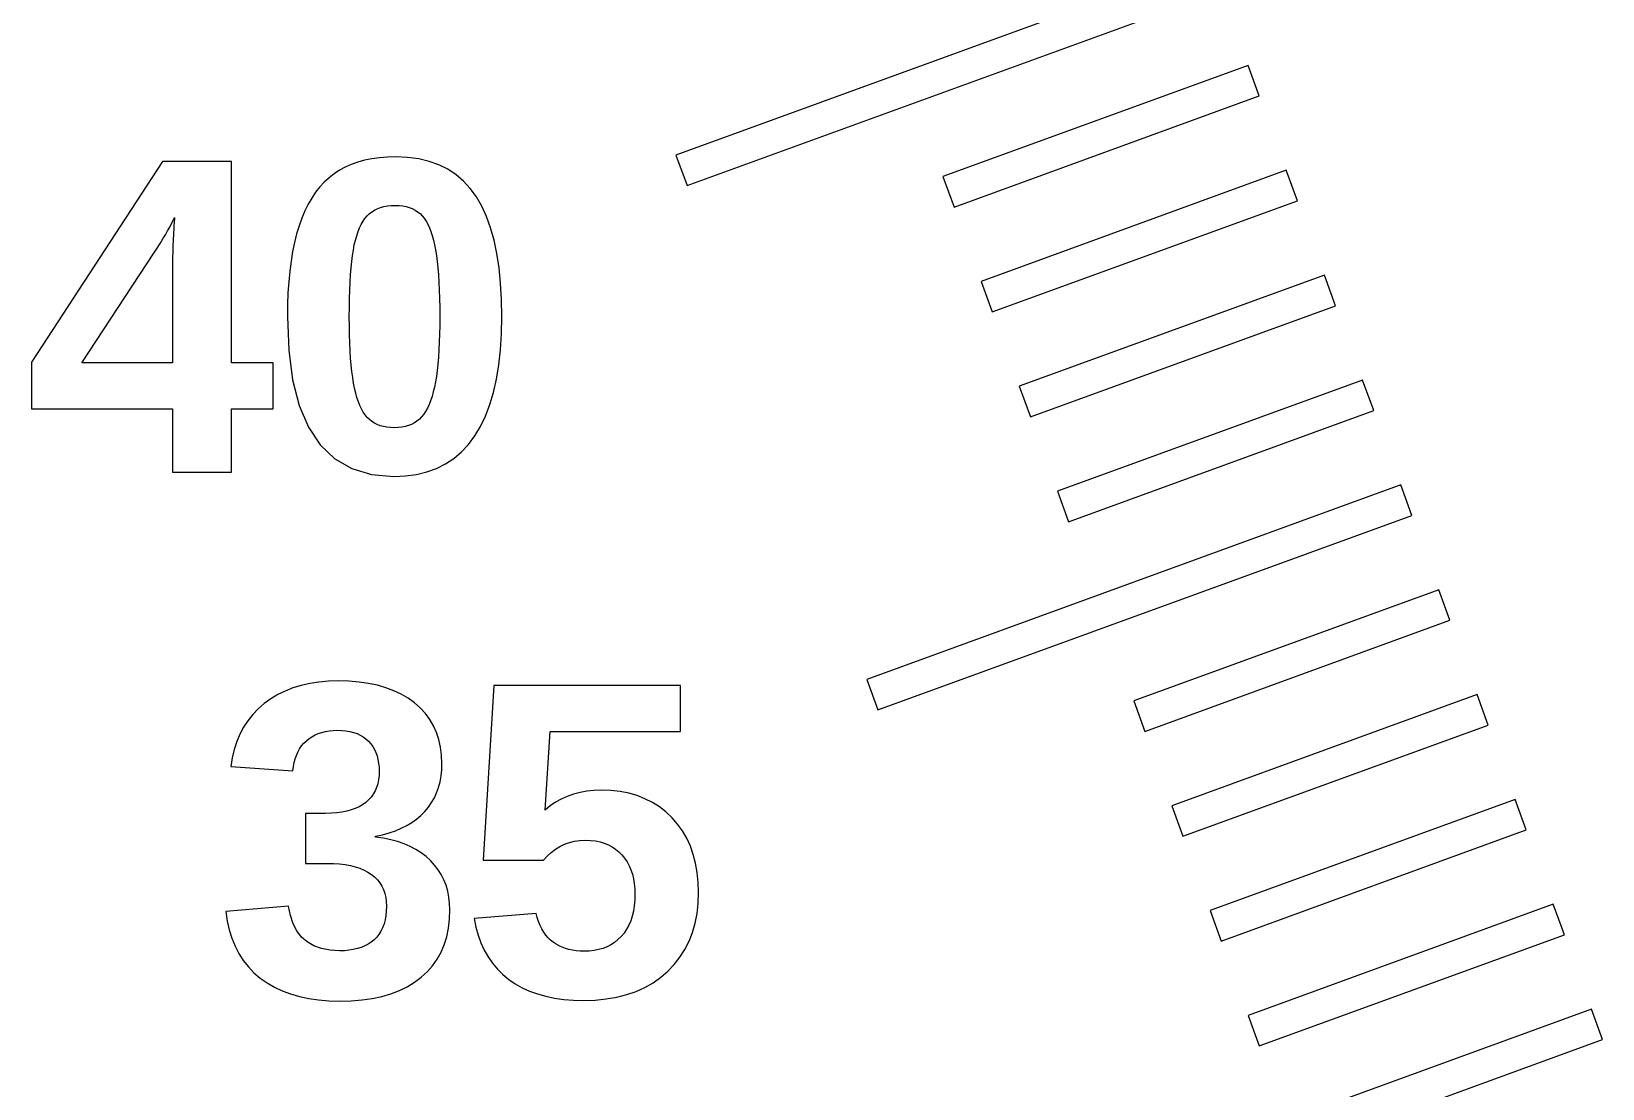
# Model space of a CAD drawing. Header units: metres. Extents: x 13 to 117, y 10 to 117.
# Drawn here: x 31.06 to 50.41, y 77.73 to 90.75 of the extents above; entities that cross this region are included whole.
import ezdxf

# ---------------------------------------------------------------- set-up
doc = ezdxf.new("R2010")
doc.units = ezdxf.units.M

msp = doc.modelspace()

# ---------------------------------------------------------------- linework, layer by layer
for p, q in [((45.5739, 91.6184), (38.9961, 89.2243)), ((39.1329, 88.8484), (45.7107, 91.2425)), ((46.0438, 90.3275), (42.285, 88.9594)), ((46.1806, 89.9516), (46.0438, 90.3275)), ((42.4218, 88.5836), (46.1806, 89.9516)), ((38.9961, 89.2243), (39.1329, 88.8484)), ((32.6709, 89.1438), (31.0569, 86.6728)), ((33.5226, 89.1438), (32.6709, 89.1438)), ((33.5226, 86.6673), (33.5226, 89.1438)), ((34.8511, 89.0379), (34.7849, 88.9946)), ((34.9218, 89.0761), (34.8511, 89.0379)), ((34.9971, 89.1091), (34.9218, 89.0761)), ((35.0769, 89.1371), (34.9971, 89.1091)), ((35.1613, 89.16), (35.0769, 89.1371)), ((35.2502, 89.1779), (35.1613, 89.16)), ((35.3438, 89.1906), (35.2502, 89.1779)), ((35.4418, 89.1982), (35.3438, 89.1906)), ((35.5444, 89.2008), (35.4418, 89.1982)), ((35.6906, 89.1947), (35.5444, 89.2008)), ((35.8279, 89.1765), (35.6906, 89.1947)), ((35.9561, 89.1462), (35.8279, 89.1765)), ((36.0754, 89.1038), (35.9561, 89.1462)), ((36.1857, 89.0493), (36.0754, 89.1038)), ((36.287, 88.9826), (36.1857, 89.0493)), ((46.5136, 89.0366), (42.7548, 87.6685)), ((46.6504, 88.6607), (46.5136, 89.0366)), ((34.6092, 88.8319), (34.5577, 88.7664)), ((34.6642, 88.8917), (34.6092, 88.8319)), ((34.7228, 88.946), (34.6642, 88.8917)), ((34.7849, 88.9946), (34.7228, 88.946)), ((36.3794, 88.9038), (36.287, 88.9826)), ((36.4628, 88.8129), (36.3794, 88.9038)), ((42.285, 88.9594), (42.4218, 88.5836)), ((34.5098, 88.6952), (34.4654, 88.6185)), ((34.5577, 88.7664), (34.5098, 88.6952)), ((36.5372, 88.7098), (36.4628, 88.8129)), ((36.6032, 88.5946), (36.5372, 88.7098)), ((42.8916, 87.2927), (46.6504, 88.6607)), ((32.803, 88.4194), (32.8201, 88.4548)), ((32.8188, 88.4425), (32.8175, 88.4271)), ((32.8201, 88.4548), (32.8188, 88.4425)), ((34.3873, 88.4481), (34.3536, 88.3545)), ((34.4246, 88.5361), (34.3873, 88.4481)), ((34.4654, 88.6185), (34.4246, 88.5361)), ((35.1413, 88.4099), (35.165, 88.4445)), ((35.165, 88.4445), (35.1904, 88.4752)), ((35.1904, 88.4752), (35.218, 88.5022)), ((35.218, 88.5022), (35.2484, 88.5261)), ((35.2484, 88.5261), (35.2816, 88.5468)), ((35.2816, 88.5468), (35.3175, 88.5643)), ((35.3175, 88.5643), (35.3563, 88.5786)), ((35.3563, 88.5786), (35.3978, 88.5897)), ((35.3978, 88.5897), (35.4421, 88.5977)), ((35.4421, 88.5977), (35.4891, 88.6024)), ((35.4891, 88.6024), (35.539, 88.604)), ((35.539, 88.604), (35.5859, 88.6024)), ((35.5859, 88.6024), (35.6303, 88.5977)), ((35.6303, 88.5977), (35.6722, 88.5899)), ((35.6722, 88.5899), (35.7115, 88.5788)), ((35.7115, 88.5788), (35.7483, 88.5647)), ((35.7483, 88.5647), (35.7825, 88.5474)), ((35.7825, 88.5474), (35.8142, 88.5269)), ((35.8142, 88.5269), (35.8433, 88.5033)), ((35.8433, 88.5033), (35.8699, 88.4766)), ((35.8699, 88.4766), (35.8944, 88.4462)), ((35.8944, 88.4462), (35.9174, 88.4117)), ((36.6615, 88.4672), (36.6032, 88.5946)), ((36.712, 88.3277), (36.6615, 88.4672)), ((32.7065, 88.2442), (32.7349, 88.293)), ((32.7349, 88.293), (32.7604, 88.3385)), ((32.7604, 88.3385), (32.7831, 88.3806)), ((32.7831, 88.3806), (32.803, 88.4194)), ((32.8072, 88.2716), (32.8051, 88.2351)), ((32.8092, 88.3051), (32.8072, 88.2716)), ((32.811, 88.3355), (32.8092, 88.3051)), ((32.8128, 88.3629), (32.811, 88.3355)), ((32.8144, 88.3873), (32.8128, 88.3629)), ((32.816, 88.4087), (32.8144, 88.3873)), ((32.8175, 88.4271), (32.816, 88.4087)), ((34.3234, 88.2549), (34.2968, 88.1491)), ((34.3536, 88.3545), (34.3234, 88.2549)), ((35.0632, 88.231), (35.0802, 88.2818)), ((35.0802, 88.2818), (35.0989, 88.3285)), ((35.0989, 88.3285), (35.1193, 88.3712)), ((35.1193, 88.3712), (35.1413, 88.4099)), ((35.9174, 88.4117), (35.9389, 88.3732)), ((35.9389, 88.3732), (35.9588, 88.3305)), ((35.9588, 88.3305), (35.9772, 88.2838)), ((35.9772, 88.2838), (35.9941, 88.233)), ((36.7547, 88.1759), (36.712, 88.3277)), ((32.5651, 88.0154), (32.6047, 88.0776)), ((32.6047, 88.0776), (32.6414, 88.1365)), ((32.6414, 88.1365), (32.6754, 88.192)), ((32.6754, 88.192), (32.7065, 88.2442)), ((32.7986, 88.088), (32.7975, 88.0528)), ((32.7999, 88.1239), (32.7986, 88.088)), ((32.8014, 88.1604), (32.7999, 88.1239)), ((32.8031, 88.1974), (32.8014, 88.1604)), ((32.8051, 88.2351), (32.8031, 88.1974)), ((34.2968, 88.1491), (34.2737, 88.0371)), ((35.0117, 87.987), (35.0222, 88.0547)), ((35.0222, 88.0547), (35.0342, 88.1175)), ((35.0342, 88.1175), (35.0479, 88.1763)), ((35.0479, 88.1763), (35.0632, 88.231)), ((35.9941, 88.233), (36.0094, 88.1781)), ((36.0094, 88.1781), (36.0231, 88.1192)), ((36.0231, 88.1192), (36.0353, 88.0561)), ((36.0353, 88.0561), (36.0462, 87.9881)), ((36.7897, 88.012), (36.7547, 88.1759)), ((31.6781, 86.6673), (32.5651, 88.0154)), ((32.7958, 87.9506), (32.7956, 87.9178)), ((32.7956, 87.9178), (32.7956, 86.6673)), ((32.7961, 87.9841), (32.7958, 87.9506)), ((32.7967, 88.0181), (32.7961, 87.9841)), ((32.7975, 88.0528), (32.7967, 88.0181)), ((34.2542, 87.9189), (34.2383, 87.7944)), ((34.2737, 88.0371), (34.2542, 87.9189)), ((34.9944, 87.834), (35.0024, 87.9134)), ((35.0024, 87.9134), (35.0117, 87.987)), ((36.0462, 87.9881), (36.0557, 87.9143)), ((36.0557, 87.9143), (36.064, 87.8346)), ((36.8168, 87.8358), (36.7897, 88.012)), ((34.2383, 87.7944), (34.2258, 87.6637)), ((34.982, 87.6575), (34.9875, 87.7487)), ((34.9875, 87.7487), (34.9944, 87.834)), ((36.064, 87.8346), (36.071, 87.7491)), ((36.071, 87.7491), (36.0767, 87.6578)), ((36.8363, 87.6475), (36.8168, 87.8358)), ((42.7548, 87.6685), (42.8916, 87.2927)), ((46.9835, 87.7457), (43.2247, 86.3776)), ((47.1203, 87.3699), (46.9835, 87.7457)), ((34.2169, 87.5268), (34.2116, 87.3836)), ((34.2258, 87.6637), (34.2169, 87.5268)), ((34.9745, 87.4576), (34.9776, 87.5605)), ((34.9776, 87.5605), (34.982, 87.6575)), ((36.0767, 87.6578), (36.0811, 87.5606)), ((36.0811, 87.5606), (36.0844, 87.4577)), ((36.8479, 87.4469), (36.8363, 87.6475)), ((34.2116, 87.3836), (34.2099, 87.2343)), ((34.9721, 87.2342), (34.9727, 87.3488)), ((34.9727, 87.3488), (34.9745, 87.4576)), ((36.0844, 87.4577), (36.0863, 87.3489)), ((36.0863, 87.3489), (36.0869, 87.2342)), ((36.8518, 87.2342), (36.8479, 87.4469)), ((43.3615, 86.0018), (47.1203, 87.3699)), ((34.2099, 87.2343), (34.2261, 86.8215)), ((34.9727, 87.1207), (34.9721, 87.2342)), ((34.9747, 87.0129), (34.9727, 87.1207)), ((36.0862, 87.1241), (36.0843, 87.0193)), ((36.0869, 87.2342), (36.0862, 87.1241)), ((36.8477, 87.0249), (36.8518, 87.2342)), ((34.9779, 86.9107), (34.9747, 87.0129)), ((34.9825, 86.8142), (34.9779, 86.9107)), ((36.081, 86.9196), (36.0764, 86.8252)), ((36.0843, 87.0193), (36.081, 86.9196)), ((36.8354, 86.827), (36.8477, 87.0249)), ((34.2261, 86.8215), (34.2747, 86.4573)), ((34.9884, 86.7233), (34.9825, 86.8142)), ((34.9956, 86.6381), (34.9884, 86.7233)), ((36.0706, 86.7359), (36.0634, 86.652)), ((36.0764, 86.8252), (36.0706, 86.7359)), ((36.8149, 86.6408), (36.8354, 86.827)), ((31.0569, 86.6728), (31.0569, 86.1004)), ((32.7956, 86.6673), (31.6781, 86.6673)), ((34.0325, 86.6673), (33.5226, 86.6673)), ((34.0325, 86.1004), (34.0325, 86.6673)), ((35.004, 86.5585), (34.9956, 86.6381)), ((35.0138, 86.4846), (35.004, 86.5585)), ((36.0549, 86.5732), (36.0451, 86.4996)), ((36.0634, 86.652), (36.0549, 86.5732)), ((36.7862, 86.4662), (36.8149, 86.6408)), ((34.2747, 86.4573), (34.3557, 86.1417)), ((35.0249, 86.4164), (35.0138, 86.4846)), ((35.0375, 86.3531), (35.0249, 86.4164)), ((35.0515, 86.2939), (35.0375, 86.3531)), ((36.0214, 86.3676), (36.0072, 86.3079)), ((36.034, 86.4313), (36.0214, 86.3676)), ((36.0451, 86.4996), (36.034, 86.4313)), ((36.7492, 86.3031), (36.7862, 86.4662)), ((43.2247, 86.3776), (43.3615, 86.0018)), ((47.4533, 86.4548), (43.6945, 85.0868)), ((47.5901, 86.079), (47.4533, 86.4548)), ((34.3557, 86.1417), (34.4692, 85.8747)), ((35.0671, 86.2388), (35.0515, 86.2939)), ((35.0843, 86.1878), (35.0671, 86.2388)), ((35.103, 86.1409), (35.0843, 86.1878)), ((35.1232, 86.0982), (35.103, 86.1409)), ((35.9551, 86.1526), (35.9345, 86.1089)), ((35.9741, 86.2004), (35.9551, 86.1526)), ((35.9915, 86.2522), (35.9741, 86.2004)), ((36.0072, 86.3079), (35.9915, 86.2522)), ((36.6508, 86.0118), (36.7041, 86.1517)), ((36.7041, 86.1517), (36.7492, 86.3031)), ((31.0569, 86.1004), (32.7956, 86.1004)), ((32.7956, 86.1004), (32.7956, 85.3219)), ((33.5226, 86.1004), (34.0325, 86.1004)), ((33.5226, 85.3219), (33.5226, 86.1004)), ((35.145, 86.0595), (35.1232, 86.0982)), ((35.1683, 86.025), (35.145, 86.0595)), ((35.1931, 85.9946), (35.1683, 86.025)), ((35.22, 85.9678), (35.1931, 85.9946)), ((35.2495, 85.9442), (35.22, 85.9678)), ((35.2816, 85.9238), (35.2495, 85.9442)), ((35.7735, 85.9268), (35.7387, 85.9086)), ((35.8058, 85.9484), (35.7735, 85.9268)), ((35.8357, 85.9732), (35.8058, 85.9484)), ((35.8631, 86.0014), (35.8357, 85.9732)), ((35.8885, 86.0332), (35.8631, 86.0014)), ((35.9123, 86.0691), (35.8885, 86.0332)), ((35.9345, 86.1089), (35.9123, 86.0691)), ((36.5893, 85.8835), (36.6508, 86.0118)), ((43.8313, 84.7109), (47.5901, 86.079)), ((34.4692, 85.8747), (34.6151, 85.6561)), ((35.3162, 85.9065), (35.2816, 85.9238)), ((35.3535, 85.8923), (35.3162, 85.9065)), ((35.3933, 85.8813), (35.3535, 85.8923)), ((35.4356, 85.8734), (35.3933, 85.8813)), ((35.4806, 85.8687), (35.4356, 85.8734)), ((35.5281, 85.8671), (35.4806, 85.8687)), ((35.5751, 85.8688), (35.5281, 85.8671)), ((35.6197, 85.8738), (35.5751, 85.8688)), ((35.6618, 85.882), (35.6197, 85.8738)), ((35.7015, 85.8937), (35.6618, 85.882)), ((35.7387, 85.9086), (35.7015, 85.8937)), ((36.4416, 85.662), (36.5195, 85.7668)), ((36.5195, 85.7668), (36.5893, 85.8835)), ((34.6151, 85.6561), (34.7933, 85.4862)), ((36.2611, 85.4895), (36.3555, 85.5696)), ((36.3555, 85.5696), (36.4416, 85.662)), ((34.7933, 85.4862), (35.004, 85.3648)), ((35.004, 85.3648), (35.2471, 85.292)), ((35.9288, 85.3232), (36.0478, 85.3663)), ((36.0478, 85.3663), (36.1585, 85.4217)), ((36.1585, 85.4217), (36.2611, 85.4895)), ((32.7956, 85.3219), (33.5226, 85.3219)), ((35.2471, 85.292), (35.5227, 85.2677)), ((35.5227, 85.2677), (35.6663, 85.2739)), ((35.6663, 85.2739), (35.8017, 85.2923)), ((35.8017, 85.2923), (35.9288, 85.3232)), ((47.9232, 85.1639), (41.3453, 82.7698)), ((48.06, 84.7881), (47.9232, 85.1639)), ((43.6945, 85.0868), (43.8313, 84.7109)), ((41.4821, 82.3939), (48.06, 84.7881)), ((48.393, 83.873), (44.6342, 82.505)), ((48.5298, 83.4972), (48.393, 83.873)), ((44.771, 82.1291), (48.5298, 83.4972)), ((34.2776, 82.6638), (34.1813, 82.6259)), ((34.3792, 82.6949), (34.2776, 82.6638)), ((34.486, 82.719), (34.3792, 82.6949)), ((34.5982, 82.7363), (34.486, 82.719)), ((34.7156, 82.7466), (34.5982, 82.7363)), ((34.8383, 82.7501), (34.7156, 82.7466)), ((34.9684, 82.7467), (34.8383, 82.7501)), ((35.0919, 82.7368), (34.9684, 82.7467)), ((35.2089, 82.7201), (35.0919, 82.7368)), ((35.3195, 82.6968), (35.2089, 82.7201)), ((35.4237, 82.6668), (35.3195, 82.6968)), ((35.5213, 82.6301), (35.4237, 82.6668)), ((36.7544, 82.6931), (36.6215, 80.5421)), ((39.0519, 82.6931), (36.7544, 82.6931)), ((39.0519, 82.1262), (39.0519, 82.6931)), ((41.3453, 82.7698), (41.4821, 82.3939)), ((33.9242, 82.4707), (33.8501, 82.4059)), ((34.0046, 82.5293), (33.9242, 82.4707)), ((34.0903, 82.5811), (34.0046, 82.5293)), ((34.1813, 82.6259), (34.0903, 82.5811)), ((35.6125, 82.5868), (35.5213, 82.6301)), ((35.6972, 82.5368), (35.6125, 82.5868)), ((35.7755, 82.4802), (35.6972, 82.5368)), ((35.8464, 82.4176), (35.7755, 82.4802)), ((44.6342, 82.505), (44.771, 82.1291)), ((48.8628, 82.5822), (45.1041, 81.2141)), ((48.9996, 82.2063), (48.8628, 82.5822)), ((33.7232, 82.2606), (33.6705, 82.18)), ((33.7831, 82.3359), (33.7232, 82.2606)), ((33.8501, 82.4059), (33.7831, 82.3359)), ((35.9089, 82.35), (35.8464, 82.4176)), ((35.9632, 82.2772), (35.9089, 82.35)), ((36.009, 82.1993), (35.9632, 82.2772)), ((33.6251, 82.0941), (33.5867, 82.0029)), ((33.6705, 82.18), (33.6251, 82.0941)), ((34.4771, 82.0396), (34.5127, 82.0637)), ((34.5127, 82.0637), (34.5505, 82.0846)), ((34.5505, 82.0846), (34.5906, 82.1023)), ((34.5906, 82.1023), (34.633, 82.1168)), ((34.633, 82.1168), (34.6776, 82.128)), ((34.6776, 82.128), (34.7244, 82.136)), ((34.7244, 82.136), (34.7735, 82.1409)), ((34.7735, 82.1409), (34.8248, 82.1425)), ((34.8248, 82.1425), (34.8794, 82.1408)), ((34.8794, 82.1408), (34.931, 82.1358)), ((34.931, 82.1358), (34.9796, 82.1276)), ((34.9796, 82.1276), (35.0252, 82.1159)), ((35.0252, 82.1159), (35.0678, 82.101)), ((35.0678, 82.101), (35.1075, 82.0828)), ((35.1075, 82.0828), (35.1442, 82.0612)), ((35.1442, 82.0612), (35.1779, 82.0364)), ((36.0465, 82.1162), (36.009, 82.1993)), ((36.0757, 82.0281), (36.0465, 82.1162)), ((37.3837, 81.1606), (37.4461, 82.1262)), ((37.4461, 82.1262), (39.0519, 82.1262)), ((45.2409, 80.8382), (48.9996, 82.2063)), ((33.5555, 81.9065), (33.5315, 81.8047)), ((33.5867, 82.0029), (33.5555, 81.9065)), ((34.3205, 81.8341), (34.3391, 81.8751)), ((34.3391, 81.8751), (34.3607, 81.9134)), ((34.3607, 81.9134), (34.3853, 81.9491)), ((34.3853, 81.9491), (34.413, 81.982)), ((34.413, 81.982), (34.4437, 82.0123)), ((34.4437, 82.0123), (34.4771, 82.0396)), ((35.1779, 82.0364), (35.2086, 82.0082)), ((35.2086, 82.0082), (35.2363, 81.9771)), ((35.2363, 81.9771), (35.2606, 81.9435)), ((35.2606, 81.9435), (35.2817, 81.9074)), ((35.2817, 81.9074), (35.2996, 81.8688)), ((35.2996, 81.8688), (35.3142, 81.8276)), ((36.0966, 81.9348), (36.0757, 82.0281)), ((36.1091, 81.8364), (36.0966, 81.9348)), ((33.5315, 81.8047), (33.5147, 81.6976)), ((33.5147, 81.6976), (34.2769, 81.6433)), ((34.2769, 81.6433), (34.2832, 81.6951)), ((34.2832, 81.6951), (34.2926, 81.7441)), ((34.2926, 81.7441), (34.3051, 81.7904)), ((34.3051, 81.7904), (34.3205, 81.8341)), ((35.3142, 81.8276), (35.3256, 81.784)), ((35.3256, 81.784), (35.3337, 81.7378)), ((35.3337, 81.7378), (35.3386, 81.6891)), ((35.3386, 81.6891), (35.3402, 81.638)), ((36.1132, 81.7329), (36.1091, 81.8364)), ((36.1107, 81.6549), (36.1132, 81.7329)), ((35.3218, 81.4844), (35.3075, 81.4389)), ((35.332, 81.5327), (35.3218, 81.4844)), ((35.3382, 81.5839), (35.332, 81.5327)), ((35.3402, 81.638), (35.3382, 81.5839)), ((36.0717, 81.4398), (36.0899, 81.5083)), ((36.0899, 81.5083), (36.1029, 81.58)), ((36.1029, 81.58), (36.1107, 81.6549)), ((35.2094, 81.2854), (35.1747, 81.2541)), ((35.2401, 81.3195), (35.2094, 81.2854)), ((35.2667, 81.3564), (35.2401, 81.3195)), ((35.2891, 81.3963), (35.2667, 81.3564)), ((35.3075, 81.4389), (35.2891, 81.3963)), ((35.9861, 81.253), (36.0198, 81.3121)), ((36.0198, 81.3121), (36.0483, 81.3744)), ((36.0483, 81.3744), (36.0717, 81.4398)), ((37.5835, 81.2962), (37.5135, 81.257)), ((37.6569, 81.3293), (37.5835, 81.2962)), ((37.7338, 81.3565), (37.6569, 81.3293)), ((37.8141, 81.3775), (37.7338, 81.3565)), ((37.8978, 81.3926), (37.8141, 81.3775)), ((37.9848, 81.4017), (37.8978, 81.3926)), ((38.0754, 81.4047), (37.9848, 81.4017)), ((38.1938, 81.4005), (38.0754, 81.4047)), ((38.3069, 81.388), (38.1938, 81.4005)), ((38.4146, 81.367), (38.3069, 81.388)), ((38.5168, 81.3377), (38.4146, 81.367)), ((38.6137, 81.3), (38.5168, 81.3377)), ((38.7052, 81.254), (38.6137, 81.3)), ((49.3327, 81.2913), (45.5739, 79.9232)), ((49.4695, 80.9154), (49.3327, 81.2913)), ((34.681, 81.1199), (34.4315, 81.1199)), ((34.4315, 81.1199), (34.4315, 80.5041)), ((34.752, 81.1215), (34.681, 81.1199)), ((34.8189, 81.1265), (34.752, 81.1215)), ((34.8818, 81.1348), (34.8189, 81.1265)), ((34.9406, 81.1464), (34.8818, 81.1348)), ((34.9955, 81.1613), (34.9406, 81.1464)), ((35.0463, 81.1795), (34.9955, 81.1613)), ((35.0931, 81.2011), (35.0463, 81.1795)), ((35.1359, 81.2259), (35.0931, 81.2011)), ((35.1747, 81.2541), (35.1359, 81.2259)), ((35.8004, 81.0494), (35.854, 81.0949)), ((35.854, 81.0949), (35.903, 81.1443)), ((35.903, 81.1443), (35.9471, 81.1971)), ((35.9471, 81.1971), (35.9861, 81.253)), ((37.4469, 81.2118), (37.3837, 81.1606)), ((37.5135, 81.257), (37.4469, 81.2118)), ((38.7914, 81.1996), (38.7052, 81.254)), ((38.8721, 81.1368), (38.7914, 81.1996)), ((38.9474, 81.0656), (38.8721, 81.1368)), ((45.1041, 81.2141), (45.2409, 80.8382)), ((35.4636, 80.8792), (35.5402, 80.9056)), ((35.5402, 80.9056), (35.6121, 80.9358)), ((35.6121, 80.9358), (35.6794, 80.9699)), ((35.6794, 80.9699), (35.7422, 81.0077)), ((35.7422, 81.0077), (35.8004, 81.0494)), ((39.016, 80.9873), (38.9474, 81.0656)), ((39.0765, 80.9029), (39.016, 80.9873)), ((39.129, 80.8125), (39.0765, 80.9029)), ((45.7107, 79.5473), (49.4695, 80.9154)), ((35.2968, 80.8378), (35.3825, 80.8566)), ((35.2968, 80.8269), (35.2968, 80.8378)), ((35.3919, 80.8132), (35.2968, 80.8269)), ((35.3825, 80.8566), (35.4636, 80.8792)), ((35.4821, 80.7948), (35.3919, 80.8132)), ((35.5673, 80.7719), (35.4821, 80.7948)), ((35.6475, 80.7444), (35.5673, 80.7719)), ((35.7226, 80.7123), (35.6475, 80.7444)), ((35.7928, 80.6756), (35.7226, 80.7123)), ((37.5115, 80.6793), (37.5661, 80.7128)), ((37.5661, 80.7128), (37.6237, 80.7402)), ((37.6237, 80.7402), (37.6841, 80.7615)), ((37.6841, 80.7615), (37.7475, 80.7767)), ((37.7475, 80.7767), (37.8137, 80.7859)), ((37.8137, 80.7859), (37.8828, 80.7889)), ((37.8828, 80.7889), (37.9451, 80.7867)), ((37.9451, 80.7867), (38.0043, 80.78)), ((38.0043, 80.78), (38.0603, 80.7689)), ((38.0603, 80.7689), (38.1132, 80.7533)), ((38.1132, 80.7533), (38.1629, 80.7333)), ((38.1629, 80.7333), (38.2095, 80.7088)), ((38.2095, 80.7088), (38.2529, 80.6798)), ((39.1734, 80.716), (39.129, 80.8125)), ((39.2097, 80.6136), (39.1734, 80.716)), ((35.8581, 80.6343), (35.7928, 80.6756)), ((35.9183, 80.5885), (35.8581, 80.6343)), ((35.9735, 80.538), (35.9183, 80.5885)), ((36.0233, 80.4837), (35.9735, 80.538)), ((36.6215, 80.5421), (37.3647, 80.5421)), ((37.3647, 80.5421), (37.4107, 80.5939)), ((37.4107, 80.5939), (37.4597, 80.6396)), ((37.4597, 80.6396), (37.5115, 80.6793)), ((38.2529, 80.6798), (38.2932, 80.6464)), ((38.2932, 80.6464), (38.3303, 80.6086)), ((38.3303, 80.6086), (38.3639, 80.567)), ((38.3639, 80.567), (38.3936, 80.5224)), ((38.3936, 80.5224), (38.4192, 80.4749)), ((39.238, 80.5051), (39.2097, 80.6136)), ((34.4315, 80.5041), (34.6973, 80.5041)), ((34.6973, 80.5041), (34.7759, 80.5024)), ((34.7759, 80.5024), (34.85, 80.4974)), ((34.85, 80.4974), (34.9198, 80.4891)), ((34.9198, 80.4891), (34.9851, 80.4773)), ((34.9851, 80.4773), (35.0459, 80.4623)), ((35.0459, 80.4623), (35.1024, 80.4438)), ((35.1024, 80.4438), (35.1544, 80.4221)), ((35.1544, 80.4221), (35.202, 80.3969)), ((35.202, 80.3969), (35.2453, 80.3685)), ((35.2453, 80.3685), (35.284, 80.3369)), ((35.284, 80.3369), (35.3181, 80.3024)), ((36.0673, 80.4261), (36.0233, 80.4837)), ((36.1054, 80.3652), (36.0673, 80.4261)), ((36.1376, 80.3011), (36.1054, 80.3652)), ((38.4192, 80.4749), (38.441, 80.4244)), ((38.441, 80.4244), (38.4588, 80.3709)), ((38.4588, 80.3709), (38.4726, 80.3144)), ((38.4726, 80.3144), (38.4825, 80.2549)), ((39.2581, 80.3905), (39.238, 80.5051)), ((39.2702, 80.27), (39.2581, 80.3905)), ((35.3181, 80.3024), (35.3477, 80.2648)), ((35.3477, 80.2648), (35.3728, 80.2244)), ((35.3728, 80.2244), (35.3932, 80.181)), ((35.3932, 80.181), (35.4092, 80.1347)), ((35.4092, 80.1347), (35.4206, 80.0854)), ((36.164, 80.2337), (36.1376, 80.3011)), ((36.1845, 80.1631), (36.164, 80.2337)), ((36.1992, 80.0893), (36.1845, 80.1631)), ((38.4825, 80.2549), (38.4884, 80.1925)), ((38.4904, 80.1271), (38.4883, 80.0531)), ((38.4884, 80.1925), (38.4904, 80.1271)), ((39.2696, 80.0114), (39.2743, 80.1434)), ((39.2743, 80.1434), (39.2702, 80.27)), ((34.2254, 79.9779), (33.4496, 79.9101)), ((34.2476, 79.8624), (34.2254, 79.9779)), ((35.4206, 80.0854), (35.4274, 80.0331)), ((35.4274, 80.0331), (35.4297, 79.978)), ((35.4297, 79.978), (35.4278, 79.9176)), ((36.2079, 80.0122), (36.1992, 80.0893)), ((36.2065, 79.8155), (36.2109, 79.9318)), ((36.2109, 79.9318), (36.2079, 80.0122)), ((38.482, 79.9831), (38.4715, 79.917)), ((38.4883, 80.0531), (38.482, 79.9831)), ((39.2556, 79.8856), (39.2696, 80.0114)), ((49.8025, 80.0004), (46.0438, 78.6323)), ((49.9393, 79.6245), (49.8025, 80.0004)), ((33.4496, 79.9101), (33.4671, 79.7944)), ((33.4671, 79.7944), (33.4922, 79.685)), ((34.2816, 79.7604), (34.2476, 79.8624)), ((34.3275, 79.672), (34.2816, 79.7604)), ((35.3997, 79.758), (35.3828, 79.7119)), ((35.4128, 79.8076), (35.3997, 79.758)), ((35.4222, 79.8609), (35.4128, 79.8076)), ((35.4278, 79.9176), (35.4222, 79.8609)), ((36.1935, 79.7052), (36.2065, 79.8155)), ((37.2725, 79.8884), (36.5102, 79.826)), ((36.5102, 79.826), (36.5316, 79.7198)), ((37.2869, 79.8358), (37.2725, 79.8884)), ((37.3035, 79.7865), (37.2869, 79.8358)), ((37.3225, 79.7404), (37.3035, 79.7865)), ((37.3437, 79.6977), (37.3225, 79.7404)), ((38.415, 79.7425), (38.3878, 79.6923)), ((38.438, 79.7968), (38.415, 79.7425)), ((38.4569, 79.8549), (38.438, 79.7968)), ((38.4715, 79.917), (38.4569, 79.8549)), ((39.1995, 79.6523), (39.2322, 79.7659)), ((39.2322, 79.7659), (39.2556, 79.8856)), ((45.5739, 79.9232), (45.7107, 79.5473)), ((33.4922, 79.685), (33.5246, 79.5817)), ((33.5246, 79.5817), (33.5645, 79.4847)), ((34.3853, 79.5972), (34.3275, 79.672)), ((34.4549, 79.5361), (34.3853, 79.5972)), ((35.2778, 79.5629), (35.2425, 79.5344)), ((35.3096, 79.5948), (35.2778, 79.5629)), ((35.3378, 79.6303), (35.3096, 79.5948)), ((35.3622, 79.6693), (35.3378, 79.6303)), ((35.3828, 79.7119), (35.3622, 79.6693)), ((36.1412, 79.5026), (36.1717, 79.6009)), ((36.1717, 79.6009), (36.1935, 79.7052)), ((36.5316, 79.7198), (36.5595, 79.6193)), ((36.5595, 79.6193), (36.5939, 79.5245)), ((37.3672, 79.6582), (37.3437, 79.6977)), ((37.393, 79.622), (37.3672, 79.6582)), ((37.4211, 79.5891), (37.393, 79.622)), ((37.4514, 79.5594), (37.4211, 79.5891)), ((37.484, 79.5331), (37.4514, 79.5594)), ((38.2818, 79.5654), (38.2398, 79.5318)), ((38.3208, 79.6036), (38.2818, 79.5654)), ((38.3564, 79.6459), (38.3208, 79.6036)), ((38.3878, 79.6923), (38.3564, 79.6459)), ((39.1061, 79.4436), (39.1575, 79.5449)), ((39.1575, 79.5449), (39.1995, 79.6523)), ((46.1806, 78.2564), (49.9393, 79.6245)), ((33.5645, 79.4847), (33.6118, 79.3938)), ((33.6118, 79.3938), (33.6666, 79.3091)), ((34.5364, 79.4885), (34.4549, 79.5361)), ((34.6297, 79.4545), (34.5364, 79.4885)), ((34.7349, 79.4341), (34.6297, 79.4545)), ((34.8519, 79.4273), (34.7349, 79.4341)), ((34.9113, 79.429), (34.8519, 79.4273)), ((34.9677, 79.434), (34.9113, 79.429)), ((35.021, 79.4424), (34.9677, 79.434)), ((35.0713, 79.4541), (35.021, 79.4424)), ((35.1186, 79.4692), (35.0713, 79.4541)), ((35.1629, 79.4876), (35.1186, 79.4692)), ((35.2042, 79.5093), (35.1629, 79.4876)), ((35.2425, 79.5344), (35.2042, 79.5093)), ((36.0541, 79.3242), (36.102, 79.4104)), ((36.102, 79.4104), (36.1412, 79.5026)), ((36.5939, 79.5245), (36.6348, 79.4354)), ((36.6348, 79.4354), (36.6823, 79.3521)), ((36.6823, 79.3521), (36.7363, 79.2745)), ((37.5187, 79.5097), (37.484, 79.5331)), ((37.5554, 79.4891), (37.5187, 79.5097)), ((37.594, 79.4713), (37.5554, 79.4891)), ((37.6346, 79.4562), (37.594, 79.4713)), ((37.6771, 79.4438), (37.6346, 79.4562)), ((37.7215, 79.4342), (37.6771, 79.4438)), ((37.7679, 79.4274), (37.7215, 79.4342)), ((37.8162, 79.4232), (37.7679, 79.4274)), ((37.8665, 79.4219), (37.8162, 79.4232)), ((37.9284, 79.4241), (37.8665, 79.4219)), ((37.9874, 79.4308), (37.9284, 79.4241)), ((38.0436, 79.4421), (37.9874, 79.4308)), ((38.0969, 79.4577), (38.0436, 79.4421)), ((38.1474, 79.478), (38.0969, 79.4577)), ((38.195, 79.5026), (38.1474, 79.478)), ((38.2398, 79.5318), (38.195, 79.5026)), ((38.9753, 79.2593), (39.0454, 79.3484)), ((39.0454, 79.3484), (39.1061, 79.4436)), ((33.6666, 79.3091), (33.7288, 79.2307)), ((33.7288, 79.2307), (33.7984, 79.1583)), ((33.7984, 79.1583), (33.8754, 79.0923)), ((35.8582, 79.1018), (35.9323, 79.1699)), ((35.9323, 79.1699), (35.9975, 79.244)), ((35.9975, 79.244), (36.0541, 79.3242)), ((36.7363, 79.2745), (36.7968, 79.2026)), ((36.7968, 79.2026), (36.8639, 79.1364)), ((38.8083, 79.101), (38.8959, 79.1764)), ((38.8959, 79.1764), (38.9753, 79.2593)), ((33.8754, 79.0923), (33.9593, 79.0328)), ((33.9593, 79.0328), (34.0494, 78.9803)), ((34.0494, 78.9803), (34.1458, 78.9348)), ((35.59, 78.939), (35.6868, 78.986)), ((35.6868, 78.986), (35.7762, 79.0403)), ((35.7762, 79.0403), (35.8582, 79.1018)), ((36.8639, 79.1364), (36.9375, 79.076)), ((36.9375, 79.076), (37.0172, 79.0217)), ((37.0172, 79.0217), (37.1025, 78.9737)), ((37.1025, 78.9737), (37.1935, 78.9321)), ((38.5041, 78.9279), (38.6124, 78.9767)), ((38.6124, 78.9767), (38.7138, 79.0344)), ((38.7138, 79.0344), (38.8083, 79.101)), ((34.1458, 78.9348), (34.2484, 78.8963)), ((34.2484, 78.8963), (34.3571, 78.8648)), ((34.3571, 78.8648), (34.4722, 78.8403)), ((34.4722, 78.8403), (34.5934, 78.8228)), ((34.5934, 78.8228), (34.7209, 78.8123)), ((34.7209, 78.8123), (34.8546, 78.8088)), ((34.8546, 78.8088), (34.9956, 78.8124)), ((34.9956, 78.8124), (35.1292, 78.8233)), ((35.1292, 78.8233), (35.2555, 78.8414)), ((35.2555, 78.8414), (35.3744, 78.8667)), ((35.3744, 78.8667), (35.4859, 78.8992)), ((35.4859, 78.8992), (35.59, 78.939)), ((37.1935, 78.9321), (37.2902, 78.8969)), ((37.2902, 78.8969), (37.3925, 78.8681)), ((37.3925, 78.8681), (37.5005, 78.8458)), ((37.5005, 78.8458), (37.6141, 78.8298)), ((37.6141, 78.8298), (37.7334, 78.8202)), ((37.7334, 78.8202), (37.8584, 78.817)), ((37.8584, 78.817), (38.0014, 78.8214)), ((38.0014, 78.8214), (38.1374, 78.8347)), ((38.1374, 78.8347), (38.2666, 78.8569)), ((38.2666, 78.8569), (38.3888, 78.888)), ((38.3888, 78.888), (38.5041, 78.9279)), ((50.2724, 78.7095), (43.6945, 76.3153)), ((46.0438, 78.6323), (46.1806, 78.2564)), ((50.4092, 78.3336), (50.2724, 78.7095)), ((43.8313, 75.9395), (50.4092, 78.3336))]:
    msp.add_line(p, q)

doc.saveas('drawing.dxf')
